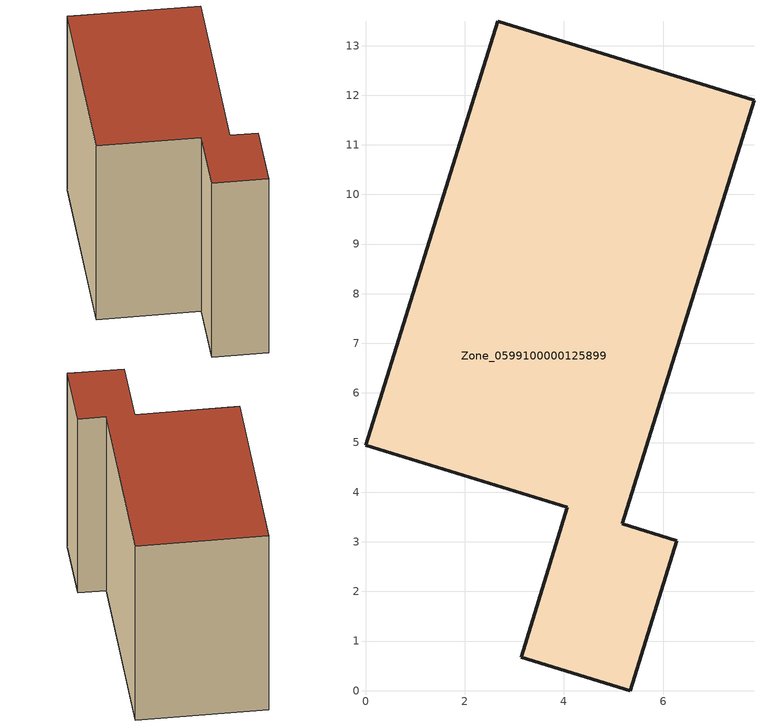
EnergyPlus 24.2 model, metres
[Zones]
Zone_0599100000125899
 floor ground (C_G): 4.07,3.7 0,4.95 2.67,13.49 7.83,11.9 5.17,3.36 6.27,3.02 5.34,0 3.14,0.68 z0
 wall outside (C_F): 3.14,0.68 5.34,0 6.27,3.02 5.17,3.36 7.83,11.9 2.67,13.49 0,4.95 4.07,3.7 3.14,0.68 z0:8.59
 roof outside (C_R): 5.17,3.36 7.83,11.9 2.67,13.49 0,4.95 4.07,3.7 3.14,0.68 5.34,0 6.27,3.02 z8.59
[BUILDING]
Pand.0599100000125899: North Axis=0; Terrain=City; Loads Convergence Tolerance Value=0.04; Temperature Convergence Tolerance Value=0.4; Solar Distribution=FullExterior; Maximum Number of Warmup Days=25; Minimum Number of Warmup Days=1
[Site:Location]
Rotterdam.The.Hague.AP_ZH_NLD Design_Conditions: Latitude=51.96; Longitude=4.45; Time Zone=1; Elevation=-4.5
[SITE:GROUNDTEMPERATURE:BUILDINGSURFACE]
18, 18, 18, 18, 18, 18, 18, 18, 18, 18, 18, 18
[MATERIAL] Thermal Absorptance=0.9; Solar Absorptance=0.7; Visible Absorptance=0.7
Name | Roughness | Thickness | Conductivity | Density | Specific Heat
G.TI.1975-1991 | MediumSmooth | 0.15 | 0.288461 | 540 | 1210
F.TI.1975-1991 | Rough | 0.3 | 0.230769 | 1920 | 840
R.TI.1975-1991 | MediumRough | 0.2 | 0.153846 | 1500 | 1000
[CONSTRUCTION]
C_G: G.TI.1975-1991
C_F: F.TI.1975-1991
C_R: R.TI.1975-1991
[ZONE]
Zone_0599100000125899: Type=1; Multiplier=1; Ceiling Height=Autocalculate; Volume=Autocalculate; Floor Area=autocalculate; Part of Total Floor Area=Yes
[ZONEINFILTRATION:DESIGNFLOWRATE]
Infil_Zone_0599100000125899: Zone or ZoneList or Space or SpaceList=Zone_0599100000125899; Schedule=AlwaysOn; Design Flow Rate Calculation Method=Flow/Area; Flow Rate per Floor Area=0.003; Constant Term Coefficient=1; Temperature Term Coefficient=0; Velocity Term Coefficient=0; Velocity Squared Term Coefficient=0
[HVACTEMPLATE:ZONE:IDEALLOADSAIRSYSTEM]
Zone_0599100000125899: Maximum Heating Supply Air Temperature=50; Minimum Cooling Supply Air Temperature=13; Maximum Heating Supply Air Humidity Ratio=0.0156; Minimum Cooling Supply Air Humidity Ratio=0.0077; Heating Limit=NoLimit; Cooling Limit=NoLimit; Dehumidification Control Type=ConstantSensibleHeatRatio; Cooling Sensible Heat Ratio=0.7; Dehumidification Setpoint=60; Humidification Control Type=None; Humidification Setpoint=30; Outdoor Air Method=None; Outdoor Air Flow Rate per Person=0.00944; Outdoor Air Flow Rate per Zone Floor Area=0; Outdoor Air Flow Rate per Zone=0; Demand Controlled Ventilation Type=None; Outdoor Air Economizer Type=NoEconomizer; Heat Recovery Type=None; Sensible Heat Recovery Effectiveness=0.7; Latent Heat Recovery Effectiveness=0.65
[ZONECONTROL:THERMOSTAT]
ThermostatControl_Zone_0599100000125899: Zone or ZoneList=Zone_0599100000125899; Control Type Schedule=DualSetpointControlType; Control 1=Thermostat_Zone_0599100000125899; Temperature Difference Between Cutout And Setpoint=0
[THERMOSTATSETPOINT:DUALSETPOINT]
Thermostat_Zone_0599100000125899: Heating Setpoint Temperature Schedule=HeatingSetpoint_Zone_0599100000125899; Cooling Setpoint Temperature Schedule=CoolingSetpoint_Zone_0599100000125899
[SCHEDULE:COMPACT]
HeatingSetpoint_Zone_0599100000125899: Through: 12/31, For: AllDays, Until: 24:00, 21
CoolingSetpoint_Zone_0599100000125899: Through: 12/31, For: AllDays, Until: 24:00, 24
DualSetpointControlType: Through: 12/31, For: AllDays, Until: 24:00, 4
AlwaysOn: Through: 12/31, For: AllDays, Until: 24:00, 1
